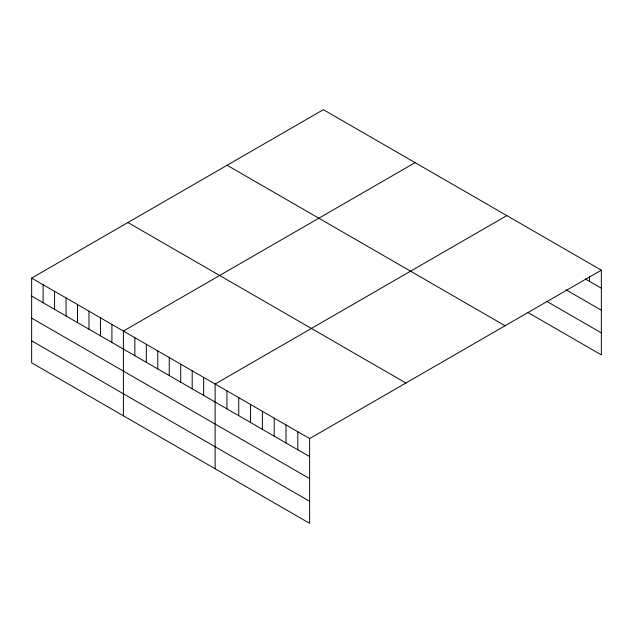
<?xml version="1.0" encoding="UTF-8"?>
<svg xmlns="http://www.w3.org/2000/svg" width="633" height="633" viewBox="0 0 633 633"><rect width="100%" height="100%" fill="white"/><g stroke="black" fill="none" stroke-linecap="round" stroke-linejoin="round"><path stroke-width="0.95" d="M601.35 270.172L309.632 438.59L309.632 523.325L31.65 362.828L31.65 278.101L323.368 109.675L601.35 270.172L601.35 354.899L527.93 312.512M415.098 162.641L123.388 331.059L123.388 415.794M506.835 215.6L215.117 384.025L215.117 468.752M585.319 278.924L601.35 288.181M565.91 289.74L601.35 310.202M546.501 301.213L601.35 332.887M227.097 165.253L505.087 325.75M127.913 222.523L405.903 383.012M31.65 278.101L309.632 438.59M31.65 296.109L309.632 456.607M31.65 318.13L309.632 478.619M31.65 340.815L309.632 501.304M589.537 276.621L589.537 281.361M297.819 431.769L297.819 449.786M286.005 424.949L286.005 442.965M274.192 418.128L274.192 436.145M262.379 411.308L262.379 429.324M250.565 404.487L250.565 422.504M238.744 397.666L238.744 415.683M226.931 390.846L226.931 408.855M203.652 377.403L203.652 395.419M192.187 370.78L192.187 388.797M180.722 364.165L180.722 382.174M169.248 357.542L169.248 375.559M157.783 350.919L157.783 368.936M146.318 344.305L146.318 362.313M134.853 337.682L134.853 355.699M111.914 324.444L111.914 342.453M100.449 317.821L100.449 335.838M88.984 311.199L88.984 329.215M77.519 304.584L77.519 322.593M66.054 297.961L66.054 315.97M54.58 291.338L54.58 309.355M43.115 284.715L43.115 302.732"/></g></svg>
